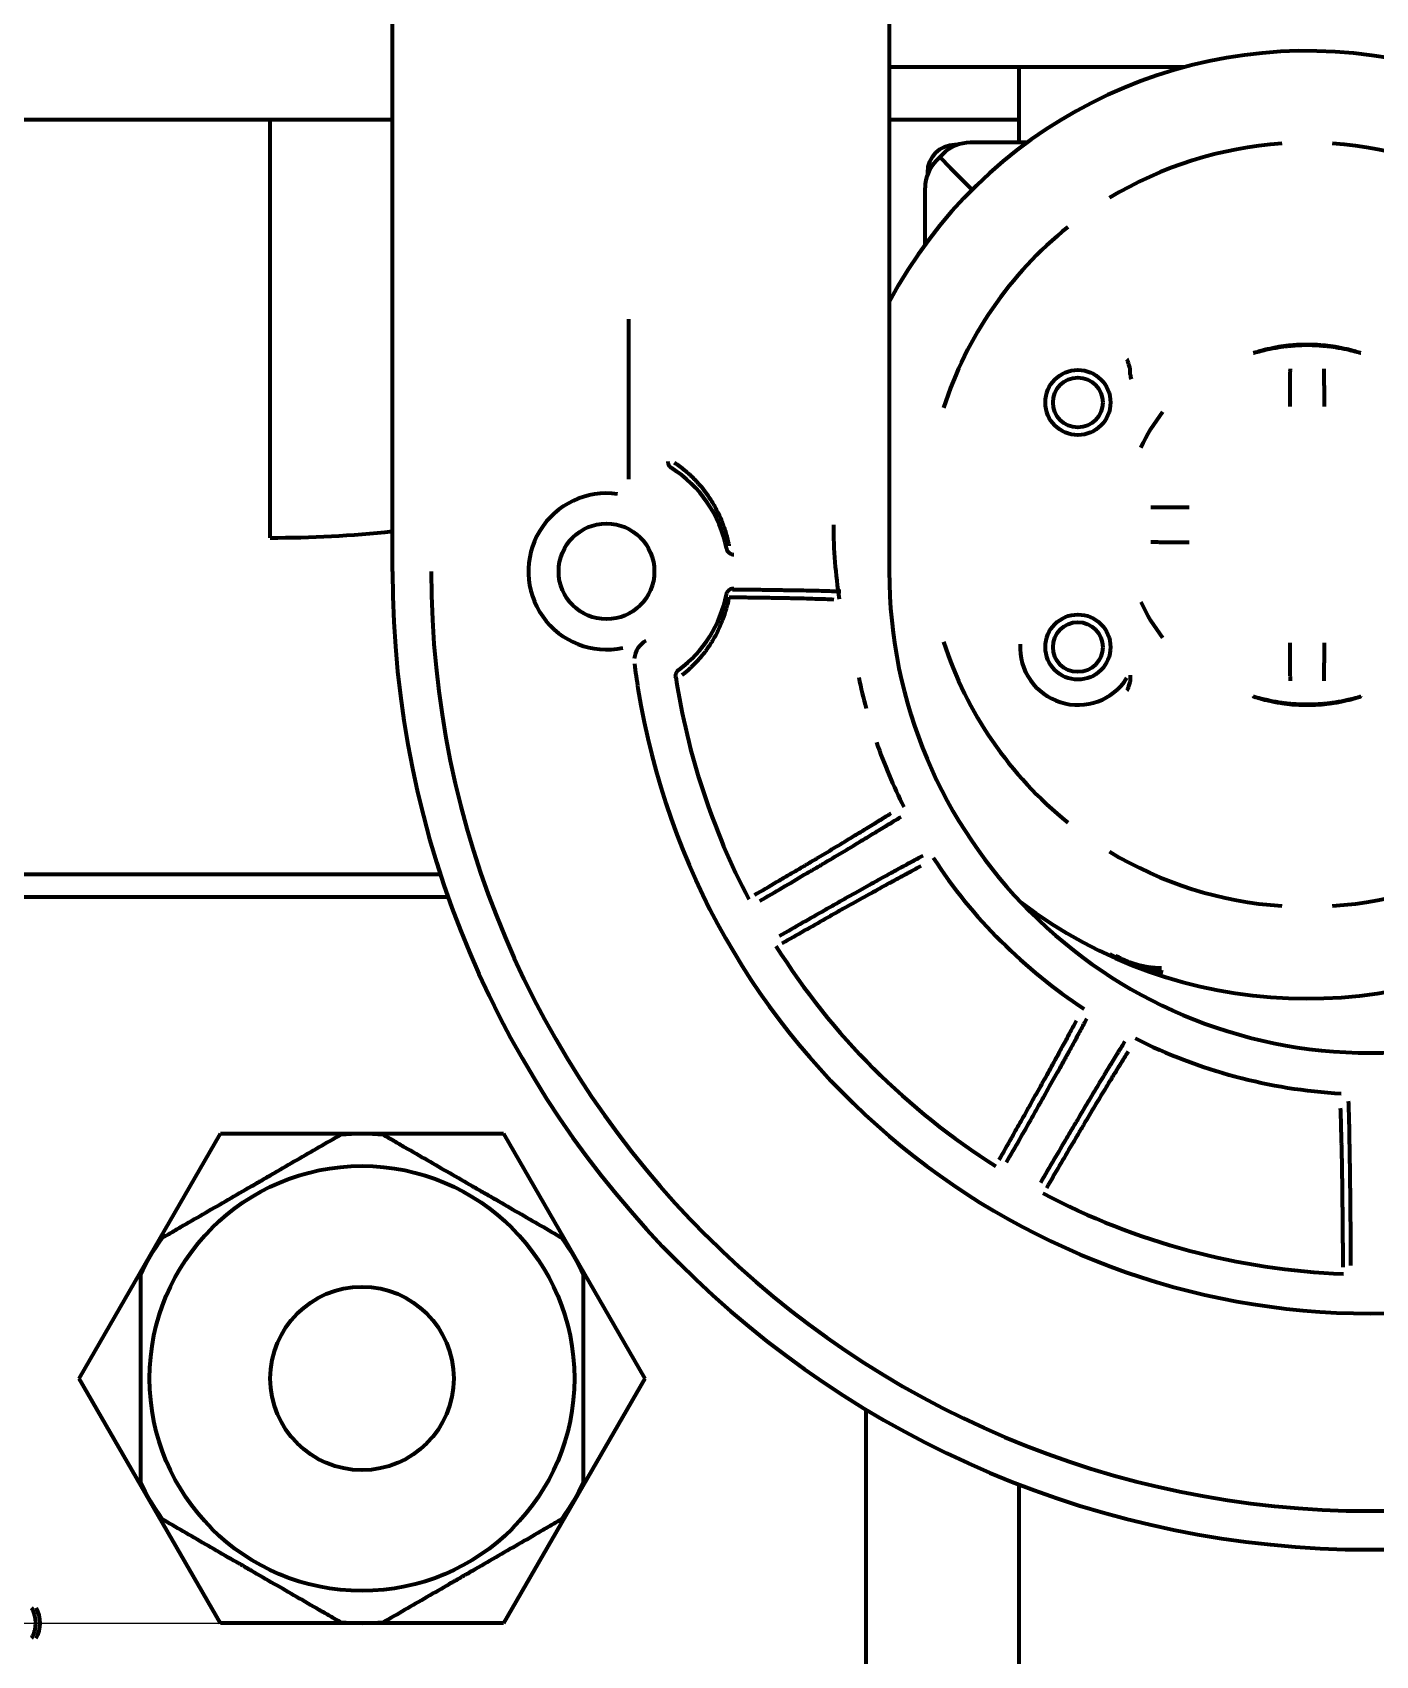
# Model space of a CAD drawing. Header units: inches. Extents: x -3022 to 7311, y 343 to 5680.
# Drawn here: x 3540.4 to 3628.2, y 4502.2 to 4608.4 of the extents above; entities that cross this region are included whole.
import ezdxf

# ---------------------------------------------------------------- set-up
doc = ezdxf.new("R2010")
doc.units = ezdxf.units.IN

# ---------------------------------------------------------------- blocks, each defined once
blk = doc.blocks.new('A$C29D5572B')
at = {"color": 1}
for p, q in [((0, 50), (0, -50)), ((-50, 0), (50, 0))]:
    blk.add_line(p, q, dxfattribs=at)
blk = doc.blocks.new('A$C0F8E2EAE')
blk.add_blockref('A$C29D5572B', (0, 0))

msp = doc.modelspace()

# ---------------------------------------------------------------- linework, layer by layer
at = {"linetype": 'Continuous', "lineweight": 70}
for p, q in [((3563.92, 4573.1), (3563.92, 4645.11)), ((3596.42, 4617.12), (3596.42, 4573.1)), ((3596.42, 4606.1), (3615.77, 4606.1)), ((3604.92, 4601.15), (3604.92, 4606.1)), ((3563.91, 4602.65), (3224.92, 4602.65)), ((3555.92, 4575.3), (3555.92, 4602.65)), ((3604.92, 4602.65), (3596.41, 4602.65)), ((3605.44, 4601.15), (3601.72, 4601.15)), ((3599.5, 4599.96), (3599.73, 4600.19)), ((3599.95, 4600.42), (3599.73, 4600.19)), ((3600.43, 4599.48), (3599.73, 4600.19)), ((3600.43, 4599.48), (3599.73, 4600.19)), ((3600.87, 4601), (3600.72, 4601)), ((3598.92, 4599.2), (3598.92, 4599.05)), ((3600.43, 4599.48), (3601.85, 4598.07)), ((3600.43, 4599.48), (3601.85, 4598.07)), ((3598.77, 4594.48), (3598.77, 4598.2)), ((3579.35, 4589.6), (3579.35, 4579.14)), ((3612.19, 4585.98), (3612.19, 4586.31)), ((3612.19, 4566.31), (3612.19, 4565.99)), ((3372.75, 4553.3), (3547.09, 4553.3)), ((3547.09, 4553.3), (3548.5, 4553.3)), ((3548.5, 4553.3), (3551.33, 4553.3)), ((3551.33, 4553.3), (3552.75, 4553.3)), ((3552.75, 4553.3), (3567.06, 4553.3)), ((3372.75, 4551.8), (3547.09, 4551.8)), ((3547.09, 4551.8), (3548.5, 4551.8)), ((3548.5, 4551.8), (3551.33, 4551.8)), ((3551.33, 4551.8), (3552.75, 4551.8)), ((3552.75, 4551.8), (3567.57, 4551.8)), ((3605.44, 4551.15), (3605.33, 4551.15)), ((3605.47, 4551), (3605.64, 4551)), ((3543.42, 4520.3), (3552.67, 4536.32)), ((3552.67, 4536.32), (3571.17, 4536.32)), ((3571.17, 4536.32), (3580.42, 4520.3)), ((3552.67, 4504.28), (3543.42, 4520.3)), ((3580.42, 4520.3), (3571.17, 4504.28)), ((3594.92, 4458.3), (3594.92, 4518.26)), ((3604.92, 4456.3), (3604.92, 4513.38)), ((3571.17, 4504.28), (3552.67, 4504.28))]:
    msp.add_line(p, q, dxfattribs=at)
for centre, radius in [((3608.77, 4584.15), 2.13), ((3608.77, 4584.15), 1.63), ((3577.92, 4573.1), 3.13), ((3608.77, 4568.15), 2.13), ((3608.77, 4568.15), 1.63), ((3561.92, 4520.3), 13.9), ((3561.92, 4520.3), 6)]:
    msp.add_circle(centre, radius, dxfattribs=at)
for centre, radius, start, end in [((3623.77, 4576.15), 31, 232.8413, 151.9144), ((3601.72, 4598.65), 2.5, 90, 135), ((3623.77, 4576.15), 24.99, 93.8243, 121.1757), ((3623.77, 4576.15), 24.99, 58.8243, 86.1757), ((3601.27, 4598.2), 2.5, 135, 180), ((3600.72, 4599.2), 1.8, 90, 180), ((3623.77, 4576.15), 24.99, 128.8243, 162.147), ((3623.77, 4576.15), 12, 142.0046, 155.1606), ((3577.92, 4573.1), 7.99, 10.8896, 57.9241), ((3577.92, 4573.1), 5.11, 81.9331, 282.0075), ((3555.92, 4650.3), 75, 270, 276.1242), ((3623.77, 4576.15), 31, 180, 189.0169), ((3627.92, 4573.1), 64, 180, 0), ((3627.92, 4573.1), 61.47, 180, 0), ((3627.92, 4573.1), 31.5, 180, 0), ((3577.92, 4573.1), 7.99, 306.2996, 349.1104), ((3623.77, 4576.15), 12, 204.8394, 217.9954), ((3623.77, 4576.15), 24.99, 197.853, 231.1757), ((3608.77, 4568.15), 3.79, 177.1673, 327.7516), ((3629.56, 4573.36), 50.21, 187.1946, 189.0923), ((3627.92, 4573.1), 45.99, 188.6531, 207.7846), ((3627.92, 4573.1), 34.21, 191.7161, 195.1853), ((3627.92, 4573.1), 48.55, 189.0902, 350.9098), ((3627.92, 4573.1), 34.21, 199.0783, 206.768), ((3627.92, 4573.1), 34.21, 213.232, 236.768), ((3623.77, 4576.15), 24.99, 238.8243, 266.1757), ((3623.77, 4576.15), 24.99, 273.8243, 301.1757), ((3627.92, 4573.1), 45.99, 212.2154, 237.7846), ((3627.92, 4573.1), 34.21, 243.232, 266.768), ((3561.92, 4520.3), 16, 85.0078, 94.9922), ((3627.92, 4573.1), 45.99, 242.2154, 267.7846), ((3561.92, 4520.3), 16, 145.0078, 154.9922), ((3561.92, 4520.3), 16, 25.0078, 34.9922), ((3561.92, 4520.3), 16, 205.0078, 214.9922), ((3561.92, 4520.3), 16, 325.0078, 334.9922), ((3538.86, 4504.3), 2, 330, 30), ((3561.92, 4520.3), 16, 265.0078, 274.9922)]:
    msp.add_arc(centre, radius, start, end, dxfattribs=at)
msp.add_ellipse((3581.23, 4567.26), major_axis=(1.34, 0.67), ratio=0.998626, start_param=1.621896, end_param=2.588167, dxfattribs=at)
for points in [[(3620.27, 4587.39), (3620.27, 4587.39), (3620.27, 4587.39), (3620.3, 4587.4), (3620.34, 4587.42), (3620.4, 4587.44), (3620.47, 4587.46), (3620.56, 4587.49), (3620.67, 4587.52), (3620.79, 4587.56), (3620.93, 4587.59), (3621.08, 4587.63), (3621.25, 4587.67), (3621.43, 4587.71), (3621.62, 4587.75), (3621.82, 4587.79), (3622.03, 4587.82), (3622.25, 4587.85), (3622.47, 4587.88), (3622.7, 4587.9), (3622.93, 4587.92), (3623.17, 4587.94), (3623.41, 4587.95), (3623.65, 4587.95), (3623.89, 4587.95), (3624.13, 4587.95), (3624.37, 4587.94), (3624.6, 4587.92), (3624.84, 4587.9), (3625.06, 4587.88), (3625.29, 4587.85), (3625.51, 4587.82), (3625.72, 4587.79), (3625.92, 4587.75), (3626.11, 4587.71), (3626.29, 4587.67), (3626.45, 4587.63), (3626.61, 4587.59), (3626.75, 4587.56), (3626.87, 4587.52), (3626.98, 4587.49), (3627.07, 4587.46), (3627.14, 4587.44), (3627.2, 4587.42), (3627.24, 4587.4), (3627.26, 4587.39), (3627.27, 4587.39), (3627.27, 4587.39)], [(3627.27, 4587.39), (3627.27, 4587.39), (3627.26, 4587.39), (3627.24, 4587.39), (3627.2, 4587.4), (3627.14, 4587.42), (3627.07, 4587.44), (3626.98, 4587.46), (3626.87, 4587.49), (3626.75, 4587.52), (3626.61, 4587.56), (3626.46, 4587.59), (3626.29, 4587.63), (3626.11, 4587.66), (3625.92, 4587.7), (3625.72, 4587.73), (3625.51, 4587.77), (3625.29, 4587.8), (3625.07, 4587.82), (3624.84, 4587.84), (3624.6, 4587.86), (3624.37, 4587.88), (3624.13, 4587.89), (3623.89, 4587.89), (3623.65, 4587.89), (3623.41, 4587.89), (3623.17, 4587.88), (3622.93, 4587.86), (3622.7, 4587.84), (3622.47, 4587.82), (3622.24, 4587.8), (3622.03, 4587.77), (3621.82, 4587.73), (3621.62, 4587.7), (3621.42, 4587.66), (3621.25, 4587.63), (3621.08, 4587.59), (3620.93, 4587.56), (3620.79, 4587.52), (3620.67, 4587.49), (3620.56, 4587.46), (3620.47, 4587.44), (3620.4, 4587.42), (3620.34, 4587.4), (3620.3, 4587.39), (3620.27, 4587.39), (3620.27, 4587.39), (3620.27, 4587.39)], [(3627.27, 4564.91), (3627.27, 4564.91), (3627.26, 4564.9), (3627.24, 4564.89), (3627.2, 4564.88), (3627.14, 4564.86), (3627.07, 4564.84), (3626.98, 4564.81), (3626.87, 4564.78), (3626.75, 4564.74), (3626.61, 4564.7), (3626.45, 4564.67), (3626.29, 4564.63), (3626.11, 4564.59), (3625.92, 4564.55), (3625.72, 4564.51), (3625.51, 4564.48), (3625.29, 4564.45), (3625.06, 4564.42), (3624.84, 4564.39), (3624.6, 4564.37), (3624.37, 4564.36), (3624.13, 4564.35), (3623.89, 4564.34), (3623.65, 4564.34), (3623.41, 4564.35), (3623.17, 4564.36), (3622.93, 4564.37), (3622.7, 4564.39), (3622.47, 4564.42), (3622.25, 4564.45), (3622.03, 4564.48), (3621.82, 4564.51), (3621.62, 4564.55), (3621.43, 4564.59), (3621.25, 4564.63), (3621.08, 4564.67), (3620.93, 4564.7), (3620.79, 4564.74), (3620.67, 4564.78), (3620.56, 4564.81), (3620.47, 4564.84), (3620.4, 4564.86), (3620.34, 4564.88), (3620.3, 4564.89), (3620.27, 4564.9), (3620.27, 4564.91), (3620.27, 4564.91)], [(3620.27, 4564.91), (3620.27, 4564.91), (3620.27, 4564.91), (3620.3, 4564.9), (3620.34, 4564.89), (3620.4, 4564.88), (3620.47, 4564.86), (3620.56, 4564.83), (3620.67, 4564.81), (3620.79, 4564.77), (3620.93, 4564.74), (3621.08, 4564.71), (3621.25, 4564.67), (3621.42, 4564.63), (3621.62, 4564.6), (3621.82, 4564.56), (3622.03, 4564.53), (3622.24, 4564.5), (3622.47, 4564.47), (3622.7, 4564.45), (3622.93, 4564.43), (3623.17, 4564.42), (3623.41, 4564.41), (3623.65, 4564.41), (3623.89, 4564.41), (3624.13, 4564.41), (3624.37, 4564.42), (3624.6, 4564.43), (3624.84, 4564.45), (3625.07, 4564.47), (3625.29, 4564.5), (3625.51, 4564.53), (3625.72, 4564.56), (3625.92, 4564.6), (3626.11, 4564.63), (3626.29, 4564.67), (3626.46, 4564.71), (3626.61, 4564.74), (3626.75, 4564.77), (3626.87, 4564.81), (3626.98, 4564.83), (3627.07, 4564.86), (3627.14, 4564.88), (3627.2, 4564.89), (3627.24, 4564.9), (3627.26, 4564.91), (3627.27, 4564.91), (3627.27, 4564.91)]]:
    msp.add_open_spline(points, degree=3, dxfattribs=at)
for points, knots in [([(3612.17, 4586.44), (3612.14, 4586.53), (3612.11, 4586.62), (3612.06, 4586.76), (3612.05, 4586.81), (3612.02, 4586.87), (3612.01, 4586.9), (3612, 4586.94), (3611.99, 4586.97), (3611.98, 4586.99)], [0, 0, 0, 0, 0.5, 0.5, 0.75, 0.75, 0.875, 0.875, 1, 1, 1, 1]), ([(3612.19, 4586.31), (3612.19, 4586.33), (3612.19, 4586.35), (3612.18, 4586.39), (3612.18, 4586.41), (3612.17, 4586.44)], [0, 0, 0, 0, 0.5, 0.5, 1, 1, 1, 1]), ([(3622.65, 4586.36), (3622.65, 4586.28), (3622.65, 4586.19), (3622.64, 4586.02), (3622.64, 4585.83), (3622.64, 4585.64), (3622.64, 4585.51), (3622.64, 4585.48), (3622.64, 4585.43), (3622.64, 4585.41), (3622.64, 4585.33), (3622.64, 4585.28), (3622.64, 4585.12), (3622.64, 4584.9), (3622.64, 4584.68), (3622.64, 4584.51), (3622.64, 4584.43), (3622.64, 4584.34), (3622.64, 4584.28), (3622.64, 4584.25), (3622.64, 4584.11), (3622.64, 4584), (3622.64, 4583.88)], [0, 0, 0, 0, 0.125, 0.125, 0.25, 0.375, 0.375, 0.40625, 0.40625, 0.4375, 0.4375, 0.5, 0.5, 0.625, 0.75, 0.75, 0.8125, 0.84375, 0.84375, 0.875, 0.875, 1, 1, 1, 1]), ([(3624.9, 4583.88), (3624.9, 4584), (3624.9, 4584.11), (3624.9, 4584.34), (3624.9, 4584.56), (3624.9, 4584.79), (3624.9, 4584.92), (3624.9, 4584.95), (3624.9, 4585.01), (3624.9, 4585.03), (3624.9, 4585.12), (3624.9, 4585.17), (3624.89, 4585.33), (3624.89, 4585.53), (3624.89, 4585.73), (3624.89, 4585.87), (3624.89, 4585.94), (3624.89, 4586.01), (3624.89, 4586.06), (3624.89, 4586.08), (3624.89, 4586.19), (3624.89, 4586.28), (3624.89, 4586.36)], [0, 0, 0, 0, 0.125, 0.125, 0.25, 0.375, 0.375, 0.40625, 0.40625, 0.4375, 0.4375, 0.5, 0.5, 0.625, 0.75, 0.75, 0.8125, 0.84375, 0.84375, 0.875, 0.875, 1, 1, 1, 1]), ([(3612.19, 4585.98), (3612.2, 4585.92), (3612.21, 4585.87), (3612.23, 4585.76), (3612.24, 4585.72), (3612.25, 4585.67)], [0, 0, 0, 0, 0.5, 0.5, 1, 1, 1, 1]), ([(3581.93, 4580.29), (3581.93, 4580.25), (3581.93, 4580.21), (3581.95, 4580.16), (3581.95, 4580.15), (3581.95, 4580.13), (3581.96, 4580.12), (3581.97, 4580.09), (3581.99, 4580.05), (3582.01, 4580.02), (3582.03, 4579.99), (3582.04, 4579.98), (3582.05, 4579.96), (3582.06, 4579.96), (3582.09, 4579.92), (3582.13, 4579.89), (3582.16, 4579.87)], [0, 0, 0, 0, 0.25, 0.25, 0.3125, 0.3125, 0.375, 0.375, 0.5, 0.625, 0.625, 0.6875, 0.6875, 0.75, 0.75, 1, 1, 1, 1]), ([(3585.95, 4574.77), (3585.94, 4574.84), (3585.92, 4574.91), (3585.89, 4575.05), (3585.84, 4575.26), (3585.79, 4575.46), (3585.67, 4575.86), (3585.58, 4576.12), (3585.37, 4576.64), (3585.25, 4576.89), (3585.09, 4577.2), (3585.06, 4577.26), (3584.99, 4577.38), (3584.96, 4577.44), (3584.85, 4577.62), (3584.78, 4577.74), (3584.55, 4578.09), (3584.39, 4578.31), (3584.04, 4578.74), (3583.86, 4578.94), (3583.57, 4579.24), (3583.47, 4579.33), (3583.31, 4579.48), (3583.26, 4579.52), (3583.16, 4579.61), (3583.1, 4579.66), (3582.84, 4579.88), (3582.61, 4580.05), (3582.38, 4580.2)], [0, 0, 0, 0, 0.03125, 0.03125, 0.0625, 0.125, 0.125, 0.25, 0.25, 0.375, 0.375, 0.40625, 0.40625, 0.4375, 0.4375, 0.5, 0.5, 0.625, 0.625, 0.75, 0.75, 0.8125, 0.8125, 0.84375, 0.84375, 0.875, 0.875, 1, 1, 1, 1]), ([(3616.04, 4577.28), (3615.92, 4577.28), (3615.81, 4577.28), (3615.58, 4577.28), (3615.35, 4577.28), (3615.13, 4577.28), (3614.99, 4577.28), (3614.96, 4577.28), (3614.91, 4577.28), (3614.88, 4577.28), (3614.8, 4577.28), (3614.75, 4577.28), (3614.59, 4577.27), (3614.38, 4577.27), (3614.18, 4577.27), (3614.04, 4577.27), (3613.97, 4577.27), (3613.9, 4577.27), (3613.86, 4577.27), (3613.83, 4577.27), (3613.72, 4577.27), (3613.64, 4577.27), (3613.55, 4577.27)], [0, 0, 0, 0, 0.125, 0.125, 0.25, 0.375, 0.375, 0.40625, 0.40625, 0.4375, 0.4375, 0.5, 0.5, 0.625, 0.75, 0.75, 0.8125, 0.84375, 0.84375, 0.875, 0.875, 1, 1, 1, 1]), ([(3585.77, 4574.61), (3585.77, 4574.58), (3585.78, 4574.55), (3585.79, 4574.51), (3585.8, 4574.5), (3585.81, 4574.47), (3585.82, 4574.46), (3585.84, 4574.42), (3585.86, 4574.4), (3585.89, 4574.37), (3585.9, 4574.36), (3585.92, 4574.34), (3585.93, 4574.33), (3585.96, 4574.3), (3585.98, 4574.28), (3586.02, 4574.26), (3586.03, 4574.25), (3586.06, 4574.24), (3586.07, 4574.24), (3586.12, 4574.22), (3586.17, 4574.21), (3586.23, 4574.2), (3586.26, 4574.2)], [0, 0, 0, 0, 0.125, 0.125, 0.1875, 0.1875, 0.25, 0.25, 0.375, 0.375, 0.4375, 0.4375, 0.5, 0.5, 0.625, 0.625, 0.6875, 0.6875, 0.75, 0.75, 0.875, 1, 1, 1, 1]), ([(3613.55, 4575.03), (3613.64, 4575.03), (3613.72, 4575.03), (3613.9, 4575.03), (3614.08, 4575.02), (3614.28, 4575.02), (3614.41, 4575.02), (3614.43, 4575.02), (3614.48, 4575.02), (3614.51, 4575.02), (3614.59, 4575.02), (3614.64, 4575.02), (3614.8, 4575.02), (3615.01, 4575.02), (3615.24, 4575.02), (3615.4, 4575.02), (3615.49, 4575.02), (3615.58, 4575.02), (3615.63, 4575.02), (3615.66, 4575.02), (3615.81, 4575.02), (3615.92, 4575.02), (3616.04, 4575.02)], [0, 0, 0, 0, 0.125, 0.125, 0.25, 0.375, 0.375, 0.40625, 0.40625, 0.4375, 0.4375, 0.5, 0.5, 0.625, 0.75, 0.75, 0.8125, 0.84375, 0.84375, 0.875, 0.875, 1, 1, 1, 1]), ([(3582.88, 4566.33), (3582.98, 4566.41), (3583.08, 4566.49), (3583.23, 4566.61), (3583.28, 4566.65), (3583.37, 4566.74), (3583.42, 4566.78), (3583.65, 4567), (3583.82, 4567.18), (3584.15, 4567.56), (3584.31, 4567.75), (3584.53, 4568.06), (3584.61, 4568.16), (3584.71, 4568.32), (3584.74, 4568.37), (3584.81, 4568.48), (3584.84, 4568.53), (3585.01, 4568.8), (3585.13, 4569.02), (3585.34, 4569.48), (3585.44, 4569.71), (3585.62, 4570.18), (3585.7, 4570.42), (3585.79, 4570.73), (3585.81, 4570.79), (3585.84, 4570.91), (3585.86, 4570.97), (3585.9, 4571.16), (3585.93, 4571.29), (3585.95, 4571.42)], [0, 0, 0, 0, 0.0625, 0.0625, 0.09375, 0.09375, 0.125, 0.125, 0.25, 0.25, 0.375, 0.375, 0.4375, 0.4375, 0.46875, 0.46875, 0.5, 0.5, 0.625, 0.625, 0.75, 0.75, 0.875, 0.875, 0.90625, 0.90625, 0.9375, 0.9375, 1, 1, 1, 1]), ([(3585.77, 4571.59), (3585.77, 4571.62), (3585.78, 4571.64), (3585.79, 4571.68), (3585.8, 4571.7), (3585.81, 4571.72), (3585.82, 4571.74), (3585.84, 4571.77), (3585.86, 4571.8), (3585.89, 4571.83), (3585.9, 4571.84), (3585.92, 4571.86), (3585.93, 4571.87), (3585.96, 4571.9), (3585.98, 4571.91), (3586.02, 4571.94), (3586.03, 4571.94), (3586.06, 4571.95), (3586.07, 4571.96), (3586.12, 4571.97), (3586.17, 4571.99), (3586.23, 4571.99), (3586.26, 4571.99)], [0, 0, 0, 0, 0.125, 0.125, 0.1875, 0.1875, 0.25, 0.25, 0.375, 0.375, 0.4375, 0.4375, 0.5, 0.5, 0.625, 0.625, 0.6875, 0.6875, 0.75, 0.75, 0.875, 1, 1, 1, 1]), ([(3585.95, 4571.42), (3586.33, 4571.41), (3586.7, 4571.41), (3587.41, 4571.4), (3588.11, 4571.39), (3588.76, 4571.38), (3589.23, 4571.37), (3589.39, 4571.37), (3589.61, 4571.36), (3589.69, 4571.36), (3589.84, 4571.36), (3589.91, 4571.36), (3590.13, 4571.35), (3590.28, 4571.35), (3590.49, 4571.34), (3590.56, 4571.34), (3590.69, 4571.34), (3590.76, 4571.34), (3591.09, 4571.33), (3591.34, 4571.32), (3591.81, 4571.31), (3592.03, 4571.3), (3592.44, 4571.29), (3592.63, 4571.28), (3592.8, 4571.27)], [0, 0, 0, 0, 0.125, 0.125, 0.25, 0.375, 0.375, 0.4375, 0.4375, 0.46875, 0.46875, 0.5, 0.5, 0.5625, 0.5625, 0.59375, 0.59375, 0.625, 0.625, 0.75, 0.75, 0.875, 0.875, 1, 1, 1, 1]), ([(3586.17, 4571.92), (3586.56, 4571.92), (3586.94, 4571.92), (3587.69, 4571.91), (3588.4, 4571.9), (3589.08, 4571.89), (3589.57, 4571.88), (3589.73, 4571.88), (3589.97, 4571.88), (3590.09, 4571.88), (3590.2, 4571.87), (3590.28, 4571.87), (3590.32, 4571.87), (3590.66, 4571.87), (3590.95, 4571.86), (3591.49, 4571.85), (3592.01, 4571.84), (3592.46, 4571.82), (3592.88, 4571.81), (3593.08, 4571.8), (3593.26, 4571.8)], [0, 0, 0, 0, 0.125, 0.125, 0.25, 0.375, 0.375, 0.4375, 0.4375, 0.46875, 0.484375, 0.484375, 0.5, 0.5, 0.625, 0.625, 0.75, 0.875, 0.875, 1, 1, 1, 1]), ([(3622.64, 4568.42), (3622.64, 4568.3), (3622.64, 4568.19), (3622.64, 4567.96), (3622.64, 4567.73), (3622.64, 4567.51), (3622.64, 4567.37), (3622.64, 4567.34), (3622.64, 4567.29), (3622.64, 4567.26), (3622.64, 4567.18), (3622.64, 4567.13), (3622.64, 4566.97), (3622.64, 4566.76), (3622.64, 4566.57), (3622.64, 4566.42), (3622.64, 4566.35), (3622.64, 4566.28), (3622.65, 4566.24), (3622.65, 4566.21), (3622.65, 4566.1), (3622.65, 4566.02), (3622.65, 4565.93)], [0, 0, 0, 0, 0.125, 0.125, 0.25, 0.375, 0.375, 0.40625, 0.40625, 0.4375, 0.4375, 0.5, 0.5, 0.625, 0.75, 0.75, 0.8125, 0.84375, 0.84375, 0.875, 0.875, 1, 1, 1, 1]), ([(3624.89, 4565.93), (3624.89, 4566.02), (3624.89, 4566.1), (3624.89, 4566.28), (3624.89, 4566.46), (3624.89, 4566.66), (3624.89, 4566.79), (3624.89, 4566.81), (3624.89, 4566.86), (3624.89, 4566.89), (3624.89, 4566.97), (3624.89, 4567.02), (3624.9, 4567.18), (3624.9, 4567.39), (3624.9, 4567.62), (3624.9, 4567.78), (3624.9, 4567.87), (3624.9, 4567.96), (3624.9, 4568.01), (3624.9, 4568.04), (3624.9, 4568.19), (3624.9, 4568.3), (3624.9, 4568.42)], [0, 0, 0, 0, 0.125, 0.125, 0.25, 0.375, 0.375, 0.40625, 0.40625, 0.4375, 0.4375, 0.5, 0.5, 0.625, 0.75, 0.75, 0.8125, 0.84375, 0.84375, 0.875, 0.875, 1, 1, 1, 1]), ([(3582.45, 4566.18), (3582.44, 4566.22), (3582.44, 4566.27), (3582.45, 4566.34), (3582.46, 4566.36), (3582.47, 4566.4), (3582.47, 4566.42), (3582.49, 4566.47), (3582.5, 4566.49), (3582.52, 4566.53), (3582.55, 4566.56), (3582.58, 4566.6), (3582.61, 4566.63), (3582.63, 4566.64), (3582.65, 4566.66)], [0, 0, 0, 0, 0.25, 0.25, 0.375, 0.375, 0.5, 0.5, 0.625, 0.625, 0.75, 0.875, 0.875, 1, 1, 1, 1]), ([(3612.19, 4565.99), (3612.19, 4565.97), (3612.19, 4565.95), (3612.18, 4565.9), (3612.18, 4565.88), (3612.17, 4565.86)], [0, 0, 0, 0, 0.5, 0.5, 1, 1, 1, 1]), ([(3612.17, 4565.86), (3612.14, 4565.77), (3612.11, 4565.67), (3612.06, 4565.54), (3612.05, 4565.49), (3612.02, 4565.42), (3612.01, 4565.4), (3612, 4565.35), (3611.99, 4565.33), (3611.98, 4565.31)], [0, 0, 0, 0, 0.5, 0.5, 0.75, 0.75, 0.875, 0.875, 1, 1, 1, 1]), ([(3596.52, 4557.26), (3596.32, 4557.13), (3596.1, 4556.99), (3595.59, 4556.68), (3595.32, 4556.51), (3594.87, 4556.23), (3594.71, 4556.14), (3594.47, 4555.99), (3594.39, 4555.94), (3594.26, 4555.86), (3594.22, 4555.84), (3594.13, 4555.79), (3594.09, 4555.76), (3593.7, 4555.52), (3593.33, 4555.3), (3592.56, 4554.84), (3592.16, 4554.6), (3591.54, 4554.23), (3591.32, 4554.1), (3591.05, 4553.94), (3590.99, 4553.91), (3590.88, 4553.84), (3590.83, 4553.81), (3590.66, 4553.71), (3590.44, 4553.58), (3590.21, 4553.44), (3589.98, 4553.31), (3589.87, 4553.24), (3589.52, 4553.04), (3589.28, 4552.9), (3588.58, 4552.48), (3588.09, 4552.2), (3587.6, 4551.91)], [0, 0, 0, 0, 0.125, 0.125, 0.25, 0.25, 0.3125, 0.3125, 0.34375, 0.34375, 0.359375, 0.359375, 0.375, 0.375, 0.5, 0.5, 0.625, 0.625, 0.6875, 0.6875, 0.703125, 0.703125, 0.71875, 0.71875, 0.75, 0.78125, 0.78125, 0.8125, 0.8125, 0.875, 0.875, 1, 1, 1, 1]), ([(3597.18, 4557.03), (3596.97, 4556.9), (3596.74, 4556.76), (3596.21, 4556.43), (3595.93, 4556.26), (3595.46, 4555.98), (3595.3, 4555.88), (3595.05, 4555.73), (3594.96, 4555.67), (3594.83, 4555.59), (3594.79, 4555.57), (3594.7, 4555.51), (3594.65, 4555.49), (3594.25, 4555.24), (3593.87, 4555.02), (3593.07, 4554.54), (3592.66, 4554.3), (3592.01, 4553.91), (3591.78, 4553.78), (3591.5, 4553.61), (3591.44, 4553.58), (3591.33, 4553.51), (3591.27, 4553.48), (3591.1, 4553.38), (3590.98, 4553.31), (3590.4, 4552.96), (3589.92, 4552.68), (3588.95, 4552.11), (3588.45, 4551.82), (3587.94, 4551.53)], [0, 0, 0, 0, 0.125, 0.125, 0.25, 0.25, 0.3125, 0.3125, 0.34375, 0.34375, 0.359375, 0.359375, 0.375, 0.375, 0.5, 0.5, 0.625, 0.625, 0.6875, 0.6875, 0.703125, 0.703125, 0.71875, 0.71875, 0.75, 0.75, 0.875, 0.875, 1, 1, 1, 1]), ([(3589.25, 4549.26), (3589.76, 4549.55), (3590.26, 4549.84), (3591.24, 4550.4), (3591.71, 4550.67), (3592.42, 4551.07), (3592.65, 4551.2), (3592.99, 4551.39), (3593.1, 4551.45), (3593.27, 4551.55), (3593.33, 4551.58), (3593.44, 4551.65), (3593.5, 4551.68), (3594, 4551.96), (3594.42, 4552.2), (3595.23, 4552.65), (3595.61, 4552.86), (3596.16, 4553.17), (3596.34, 4553.26), (3596.56, 4553.38), (3596.6, 4553.41), (3596.68, 4553.45), (3596.73, 4553.48), (3596.85, 4553.55), (3596.93, 4553.59), (3597.34, 4553.81), (3597.63, 4553.97), (3598.17, 4554.26), (3598.42, 4554.4), (3598.64, 4554.51)], [0, 0, 0, 0, 0.125, 0.125, 0.25, 0.25, 0.3125, 0.3125, 0.34375, 0.34375, 0.359375, 0.359375, 0.375, 0.375, 0.5, 0.5, 0.625, 0.625, 0.6875, 0.6875, 0.703125, 0.703125, 0.71875, 0.71875, 0.75, 0.75, 0.875, 0.875, 1, 1, 1, 1]), ([(3589.42, 4548.78), (3589.91, 4549.06), (3590.39, 4549.33), (3591.34, 4549.87), (3591.8, 4550.13), (3592.48, 4550.51), (3592.7, 4550.64), (3593.03, 4550.83), (3593.14, 4550.89), (3593.31, 4550.98), (3593.36, 4551.01), (3593.47, 4551.07), (3593.52, 4551.1), (3594.01, 4551.37), (3594.42, 4551.6), (3595.2, 4552.03), (3595.57, 4552.24), (3596.1, 4552.53), (3596.27, 4552.63), (3596.48, 4552.74), (3596.52, 4552.76), (3596.61, 4552.81), (3596.65, 4552.83), (3596.77, 4552.9), (3596.93, 4552.99), (3597.08, 4553.07), (3597.23, 4553.15), (3597.31, 4553.19), (3597.52, 4553.31), (3597.66, 4553.38), (3598.06, 4553.59), (3598.29, 4553.72), (3598.51, 4553.83)], [0, 0, 0, 0, 0.125, 0.125, 0.25, 0.25, 0.3125, 0.3125, 0.34375, 0.34375, 0.359375, 0.359375, 0.375, 0.375, 0.5, 0.5, 0.625, 0.625, 0.6875, 0.6875, 0.703125, 0.703125, 0.71875, 0.71875, 0.75, 0.78125, 0.78125, 0.8125, 0.8125, 0.875, 0.875, 1, 1, 1, 1]), ([(3610.85, 4548.08), (3611.02, 4547.99), (3611.18, 4547.9), (3611.4, 4547.8), (3611.45, 4547.77), (3611.55, 4547.73), (3611.59, 4547.71), (3611.74, 4547.64), (3611.93, 4547.56), (3612.12, 4547.48), (3612.31, 4547.41), (3612.41, 4547.38), (3612.61, 4547.31), (3612.71, 4547.27), (3612.86, 4547.23), (3612.91, 4547.21), (3613.01, 4547.18), (3613.06, 4547.17), (3613.31, 4547.1), (3613.51, 4547.05), (3613.91, 4546.96), (3614.12, 4546.92), (3614.32, 4546.89)], [0, 0, 0, 0, 0.155602, 0.155602, 0.197821, 0.197821, 0.240041, 0.240041, 0.324481, 0.408921, 0.408921, 0.493361, 0.493361, 0.577801, 0.577801, 0.620021, 0.620021, 0.662241, 0.662241, 0.83112, 0.83112, 1, 1, 1, 1]), ([(3611.22, 4547.98), (3611.28, 4547.95), (3611.35, 4547.91), (3611.46, 4547.85), (3611.5, 4547.83), (3611.59, 4547.78), (3611.64, 4547.76), (3611.77, 4547.7), (3611.86, 4547.66), (3612.04, 4547.58), (3612.14, 4547.54), (3612.32, 4547.48), (3612.41, 4547.45), (3612.6, 4547.39), (3612.7, 4547.36), (3612.84, 4547.33), (3612.89, 4547.32), (3612.99, 4547.3), (3613.03, 4547.29), (3613.18, 4547.26), (3613.27, 4547.24), (3613.47, 4547.21), (3613.56, 4547.2), (3613.85, 4547.17), (3614.05, 4547.16), (3614.25, 4547.16)], [0, 0, 0, 0, 0.070956, 0.070956, 0.117408, 0.117408, 0.16386, 0.16386, 0.256765, 0.256765, 0.349669, 0.349669, 0.442573, 0.442573, 0.535478, 0.535478, 0.58193, 0.58193, 0.628382, 0.628382, 0.721287, 0.721287, 0.814191, 0.814191, 1, 1, 1, 1]), ([(3608.65, 4543.69), (3608.54, 4543.47), (3608.41, 4543.24), (3608.13, 4542.72), (3607.98, 4542.43), (3607.73, 4541.97), (3607.64, 4541.81), (3607.5, 4541.56), (3607.46, 4541.47), (3607.39, 4541.34), (3607.36, 4541.3), (3607.31, 4541.21), (3607.29, 4541.17), (3607.07, 4540.77), (3606.86, 4540.39), (3606.43, 4539.61), (3606.2, 4539.2), (3605.84, 4538.57), (3605.72, 4538.35), (3605.57, 4538.07), (3605.54, 4538.02), (3605.47, 4537.91), (3605.44, 4537.85), (3605.35, 4537.68), (3605.22, 4537.45), (3605.09, 4537.22), (3604.96, 4536.99), (3604.89, 4536.87), (3604.69, 4536.52), (3604.56, 4536.29), (3604.15, 4535.57), (3603.88, 4535.09), (3603.6, 4534.6)], [0, 0, 0, 0, 0.125, 0.125, 0.25, 0.25, 0.3125, 0.3125, 0.34375, 0.34375, 0.359375, 0.359375, 0.375, 0.375, 0.5, 0.5, 0.625, 0.625, 0.6875, 0.6875, 0.703125, 0.703125, 0.71875, 0.71875, 0.75, 0.78125, 0.78125, 0.8125, 0.8125, 0.875, 0.875, 1, 1, 1, 1]), ([(3609.33, 4543.82), (3609.22, 4543.6), (3609.08, 4543.35), (3608.79, 4542.82), (3608.63, 4542.52), (3608.37, 4542.04), (3608.28, 4541.88), (3608.14, 4541.62), (3608.09, 4541.53), (3608.02, 4541.4), (3607.99, 4541.35), (3607.94, 4541.26), (3607.91, 4541.21), (3607.69, 4540.8), (3607.47, 4540.41), (3607.02, 4539.61), (3606.78, 4539.18), (3606.41, 4538.52), (3606.28, 4538.3), (3606.12, 4538.01), (3606.09, 4537.96), (3606.02, 4537.84), (3605.99, 4537.78), (3605.89, 4537.61), (3605.83, 4537.49), (3605.49, 4536.9), (3605.22, 4536.42), (3604.66, 4535.44), (3604.37, 4534.94), (3604.08, 4534.43)], [0, 0, 0, 0, 0.125, 0.125, 0.25, 0.25, 0.3125, 0.3125, 0.34375, 0.34375, 0.359375, 0.359375, 0.375, 0.375, 0.5, 0.5, 0.625, 0.625, 0.6875, 0.6875, 0.703125, 0.703125, 0.71875, 0.71875, 0.75, 0.75, 0.875, 0.875, 1, 1, 1, 1]), ([(3606.35, 4533.12), (3606.64, 4533.63), (3606.93, 4534.13), (3607.5, 4535.1), (3607.78, 4535.57), (3608.19, 4536.27), (3608.32, 4536.5), (3608.52, 4536.83), (3608.59, 4536.95), (3608.69, 4537.11), (3608.72, 4537.17), (3608.79, 4537.28), (3608.82, 4537.34), (3609.11, 4537.83), (3609.36, 4538.25), (3609.83, 4539.04), (3610.06, 4539.42), (3610.38, 4539.96), (3610.49, 4540.13), (3610.61, 4540.34), (3610.64, 4540.38), (3610.69, 4540.47), (3610.72, 4540.51), (3610.79, 4540.63), (3610.84, 4540.71), (3611.08, 4541.1), (3611.25, 4541.39), (3611.58, 4541.92), (3611.72, 4542.15), (3611.85, 4542.36)], [0, 0, 0, 0, 0.125, 0.125, 0.25, 0.25, 0.3125, 0.3125, 0.34375, 0.34375, 0.359375, 0.359375, 0.375, 0.375, 0.5, 0.5, 0.625, 0.625, 0.6875, 0.6875, 0.703125, 0.703125, 0.71875, 0.71875, 0.75, 0.75, 0.875, 0.875, 1, 1, 1, 1]), ([(3606.73, 4532.78), (3607.02, 4533.27), (3607.3, 4533.75), (3607.85, 4534.69), (3608.12, 4535.15), (3608.52, 4535.82), (3608.65, 4536.04), (3608.84, 4536.37), (3608.91, 4536.48), (3609, 4536.64), (3609.03, 4536.69), (3609.1, 4536.8), (3609.13, 4536.85), (3609.41, 4537.33), (3609.65, 4537.73), (3610.11, 4538.5), (3610.33, 4538.86), (3610.65, 4539.38), (3610.75, 4539.55), (3610.87, 4539.75), (3610.9, 4539.79), (3610.95, 4539.87), (3610.97, 4539.91), (3611.04, 4540.03), (3611.14, 4540.19), (3611.23, 4540.33), (3611.3, 4540.44), (3611.32, 4540.48), (3611.36, 4540.55), (3611.47, 4540.73), (3611.57, 4540.89), (3611.81, 4541.27), (3611.95, 4541.5), (3612.08, 4541.7)], [0, 0, 0, 0, 0.125, 0.125, 0.25, 0.25, 0.3125, 0.3125, 0.34375, 0.34375, 0.359375, 0.359375, 0.375, 0.375, 0.5, 0.5, 0.625, 0.625, 0.6875, 0.6875, 0.703125, 0.703125, 0.71875, 0.71875, 0.75, 0.78125, 0.78125, 0.796875, 0.796875, 0.8125, 0.875, 0.875, 1, 1, 1, 1]), ([(3626.46, 4538.45), (3626.47, 4538.2), (3626.48, 4537.92), (3626.5, 4537.31), (3626.51, 4536.98), (3626.52, 4536.43), (3626.52, 4536.24), (3626.53, 4535.95), (3626.53, 4535.84), (3626.53, 4535.69), (3626.53, 4535.64), (3626.54, 4535.54), (3626.54, 4535.48), (3626.55, 4535.01), (3626.55, 4534.57), (3626.56, 4533.64), (3626.57, 4533.16), (3626.58, 4532.4), (3626.58, 4532.14), (3626.58, 4531.82), (3626.59, 4531.75), (3626.59, 4531.62), (3626.59, 4531.55), (3626.59, 4531.35), (3626.59, 4531.22), (3626.6, 4530.54), (3626.6, 4529.99), (3626.61, 4528.86), (3626.61, 4528.28), (3626.61, 4527.69)], [0, 0, 0, 0, 0.125, 0.125, 0.25, 0.25, 0.3125, 0.3125, 0.34375, 0.34375, 0.359375, 0.359375, 0.375, 0.375, 0.5, 0.5, 0.625, 0.625, 0.6875, 0.6875, 0.703125, 0.703125, 0.71875, 0.71875, 0.75, 0.75, 0.875, 0.875, 1, 1, 1, 1]), ([(3625.94, 4537.99), (3625.95, 4537.75), (3625.96, 4537.49), (3625.98, 4536.89), (3625.98, 4536.57), (3626, 4536.04), (3626, 4535.86), (3626.01, 4535.58), (3626.01, 4535.48), (3626.01, 4535.33), (3626.02, 4535.28), (3626.02, 4535.18), (3626.02, 4535.13), (3626.03, 4534.67), (3626.04, 4534.25), (3626.05, 4533.35), (3626.06, 4532.89), (3626.07, 4532.16), (3626.07, 4531.91), (3626.07, 4531.59), (3626.07, 4531.53), (3626.08, 4531.4), (3626.08, 4531.33), (3626.08, 4531.14), (3626.08, 4530.88), (3626.08, 4530.61), (3626.09, 4530.35), (3626.09, 4530.21), (3626.09, 4529.81), (3626.09, 4529.54), (3626.1, 4528.72), (3626.1, 4528.16), (3626.11, 4527.59)], [0, 0, 0, 0, 0.125, 0.125, 0.25, 0.25, 0.3125, 0.3125, 0.34375, 0.34375, 0.359375, 0.359375, 0.375, 0.375, 0.5, 0.5, 0.625, 0.625, 0.6875, 0.6875, 0.703125, 0.703125, 0.71875, 0.71875, 0.75, 0.78125, 0.78125, 0.8125, 0.8125, 0.875, 0.875, 1, 1, 1, 1]), ([(3560.53, 4536.24), (3560.06, 4535.97), (3559.59, 4535.7), (3558.64, 4535.15), (3558.15, 4534.87), (3557.18, 4534.31), (3556.69, 4534.02), (3555.94, 4533.59), (3555.69, 4533.44), (3555.37, 4533.26), (3555.31, 4533.22), (3555.18, 4533.15), (3555.11, 4533.11), (3554.92, 4533), (3554.8, 4532.93), (3554.16, 4532.56), (3553.66, 4532.27), (3552.67, 4531.7), (3552.18, 4531.42), (3551.2, 4530.85), (3550.71, 4530.57), (3550.11, 4530.23), (3549.99, 4530.16), (3549.75, 4530.02), (3549.64, 4529.95), (3549.28, 4529.74), (3549.04, 4529.61), (3548.81, 4529.47)], [0, 0, 0, 0, 0.125, 0.125, 0.25, 0.25, 0.375, 0.375, 0.4375, 0.4375, 0.453125, 0.453125, 0.46875, 0.46875, 0.5, 0.5, 0.625, 0.625, 0.75, 0.75, 0.875, 0.875, 0.90625, 0.90625, 0.9375, 0.9375, 1, 1, 1, 1]), ([(3575.03, 4529.47), (3574.56, 4529.74), (3574.09, 4530.02), (3573.14, 4530.56), (3572.65, 4530.84), (3571.68, 4531.41), (3571.19, 4531.69), (3570.44, 4532.12), (3570.19, 4532.27), (3569.87, 4532.45), (3569.81, 4532.49), (3569.68, 4532.56), (3569.61, 4532.6), (3569.42, 4532.71), (3569.3, 4532.78), (3568.66, 4533.15), (3568.16, 4533.44), (3567.17, 4534.01), (3566.68, 4534.29), (3565.7, 4534.86), (3565.21, 4535.14), (3564.61, 4535.48), (3564.49, 4535.55), (3564.25, 4535.69), (3564.14, 4535.76), (3563.78, 4535.97), (3563.54, 4536.1), (3563.31, 4536.24)], [0, 0, 0, 0, 0.125, 0.125, 0.25, 0.25, 0.375, 0.375, 0.4375, 0.4375, 0.453125, 0.453125, 0.46875, 0.46875, 0.5, 0.5, 0.625, 0.625, 0.75, 0.75, 0.875, 0.875, 0.90625, 0.90625, 0.9375, 0.9375, 1, 1, 1, 1]), ([(3547.42, 4527.06), (3547.42, 4526.52), (3547.42, 4525.98), (3547.42, 4524.88), (3547.42, 4524.33), (3547.42, 4523.21), (3547.42, 4522.64), (3547.42, 4521.5), (3547.42, 4520.92), (3547.42, 4520.25), (3547.42, 4520.18), (3547.42, 4520.03), (3547.42, 4519.81), (3547.42, 4519.59), (3547.42, 4519.16), (3547.42, 4518.87), (3547.42, 4518), (3547.42, 4517.43), (3547.42, 4516.3), (3547.42, 4515.74), (3547.42, 4515.11), (3547.42, 4515.04), (3547.42, 4514.9), (3547.42, 4514.69), (3547.42, 4514.21), (3547.42, 4513.8), (3547.42, 4513.53)], [0, 0, 0, 0, 0.125, 0.125, 0.25, 0.25, 0.375, 0.375, 0.5, 0.5, 0.515625, 0.515625, 0.53125, 0.5625, 0.5625, 0.625, 0.625, 0.75, 0.75, 0.875, 0.875, 0.890625, 0.890625, 0.90625, 0.9375, 1, 1, 1, 1]), ([(3576.42, 4513.53), (3576.42, 4514.07), (3576.42, 4514.62), (3576.42, 4515.71), (3576.42, 4516.27), (3576.42, 4517.39), (3576.42, 4517.95), (3576.42, 4519.1), (3576.42, 4519.68), (3576.42, 4520.34), (3576.42, 4520.42), (3576.42, 4520.56), (3576.42, 4520.78), (3576.42, 4521), (3576.42, 4521.44), (3576.42, 4521.73), (3576.42, 4522.59), (3576.42, 4523.17), (3576.42, 4524.3), (3576.42, 4524.86), (3576.42, 4525.49), (3576.42, 4525.56), (3576.42, 4525.69), (3576.42, 4525.9), (3576.42, 4526.38), (3576.42, 4526.79), (3576.42, 4527.06)], [0, 0, 0, 0, 0.125, 0.125, 0.25, 0.25, 0.375, 0.375, 0.5, 0.5, 0.515625, 0.515625, 0.53125, 0.5625, 0.5625, 0.625, 0.625, 0.75, 0.75, 0.875, 0.875, 0.890625, 0.890625, 0.90625, 0.9375, 1, 1, 1, 1]), ([(3548.81, 4511.12), (3549.28, 4510.85), (3549.75, 4510.58), (3550.7, 4510.03), (3551.18, 4509.75), (3552.16, 4509.19), (3552.65, 4508.91), (3553.4, 4508.47), (3553.65, 4508.33), (3553.97, 4508.15), (3554.03, 4508.11), (3554.16, 4508.04), (3554.22, 4508), (3554.41, 4507.89), (3554.54, 4507.81), (3555.17, 4507.45), (3555.67, 4507.16), (3556.67, 4506.59), (3557.16, 4506.3), (3558.14, 4505.74), (3558.62, 4505.46), (3559.22, 4505.11), (3559.34, 4505.04), (3559.58, 4504.9), (3559.7, 4504.84), (3560.06, 4504.63), (3560.29, 4504.49), (3560.53, 4504.36)], [0, 0, 0, 0, 0.125, 0.125, 0.25, 0.25, 0.375, 0.375, 0.4375, 0.4375, 0.453125, 0.453125, 0.46875, 0.46875, 0.5, 0.5, 0.625, 0.625, 0.75, 0.75, 0.875, 0.875, 0.90625, 0.90625, 0.9375, 0.9375, 1, 1, 1, 1]), ([(3563.31, 4504.36), (3563.78, 4504.63), (3564.25, 4504.9), (3565.2, 4505.45), (3565.68, 4505.73), (3566.66, 4506.29), (3567.15, 4506.58), (3567.9, 4507.01), (3568.15, 4507.15), (3568.47, 4507.34), (3568.53, 4507.37), (3568.66, 4507.45), (3568.72, 4507.48), (3568.91, 4507.59), (3569.04, 4507.67), (3569.67, 4508.03), (3570.17, 4508.32), (3571.17, 4508.9), (3571.66, 4509.18), (3572.64, 4509.74), (3573.12, 4510.02), (3573.72, 4510.37), (3573.84, 4510.44), (3574.08, 4510.58), (3574.2, 4510.65), (3574.56, 4510.85), (3574.79, 4510.99), (3575.03, 4511.12)], [0, 0, 0, 0, 0.125, 0.125, 0.25, 0.25, 0.375, 0.375, 0.4375, 0.4375, 0.453125, 0.453125, 0.46875, 0.46875, 0.5, 0.5, 0.625, 0.625, 0.75, 0.75, 0.875, 0.875, 0.90625, 0.90625, 0.9375, 0.9375, 1, 1, 1, 1]), ([(3540.3, 4503.3), (3540.34, 4503.37), (3540.38, 4503.44), (3540.45, 4503.6), (3540.47, 4503.68), (3540.5, 4503.79), (3540.51, 4503.81), (3540.52, 4503.85), (3540.53, 4503.92), (3540.54, 4503.98), (3540.56, 4504.12), (3540.57, 4504.21), (3540.57, 4504.32), (3540.57, 4504.34), (3540.57, 4504.39), (3540.56, 4504.46), (3540.55, 4504.57), (3540.54, 4504.66), (3540.52, 4504.72), (3540.52, 4504.74), (3540.51, 4504.79), (3540.5, 4504.81), (3540.47, 4504.91), (3540.45, 4505), (3540.38, 4505.15), (3540.34, 4505.23), (3540.3, 4505.3)], [0, 0, 0, 0, 0.125, 0.125, 0.25, 0.25, 0.28125, 0.28125, 0.3125, 0.375, 0.375, 0.5, 0.5, 0.53125, 0.53125, 0.5625, 0.625, 0.6875, 0.6875, 0.71875, 0.71875, 0.75, 0.75, 0.875, 0.875, 1, 1, 1, 1])]:
    msp.add_open_spline(points, degree=3, knots=knots, dxfattribs=at)

# ---------------------------------------------------------------- block references
msp.add_blockref('A$C0F8E2EAE', (3516.92, 4504.3))

doc.saveas('drawing.dxf')
